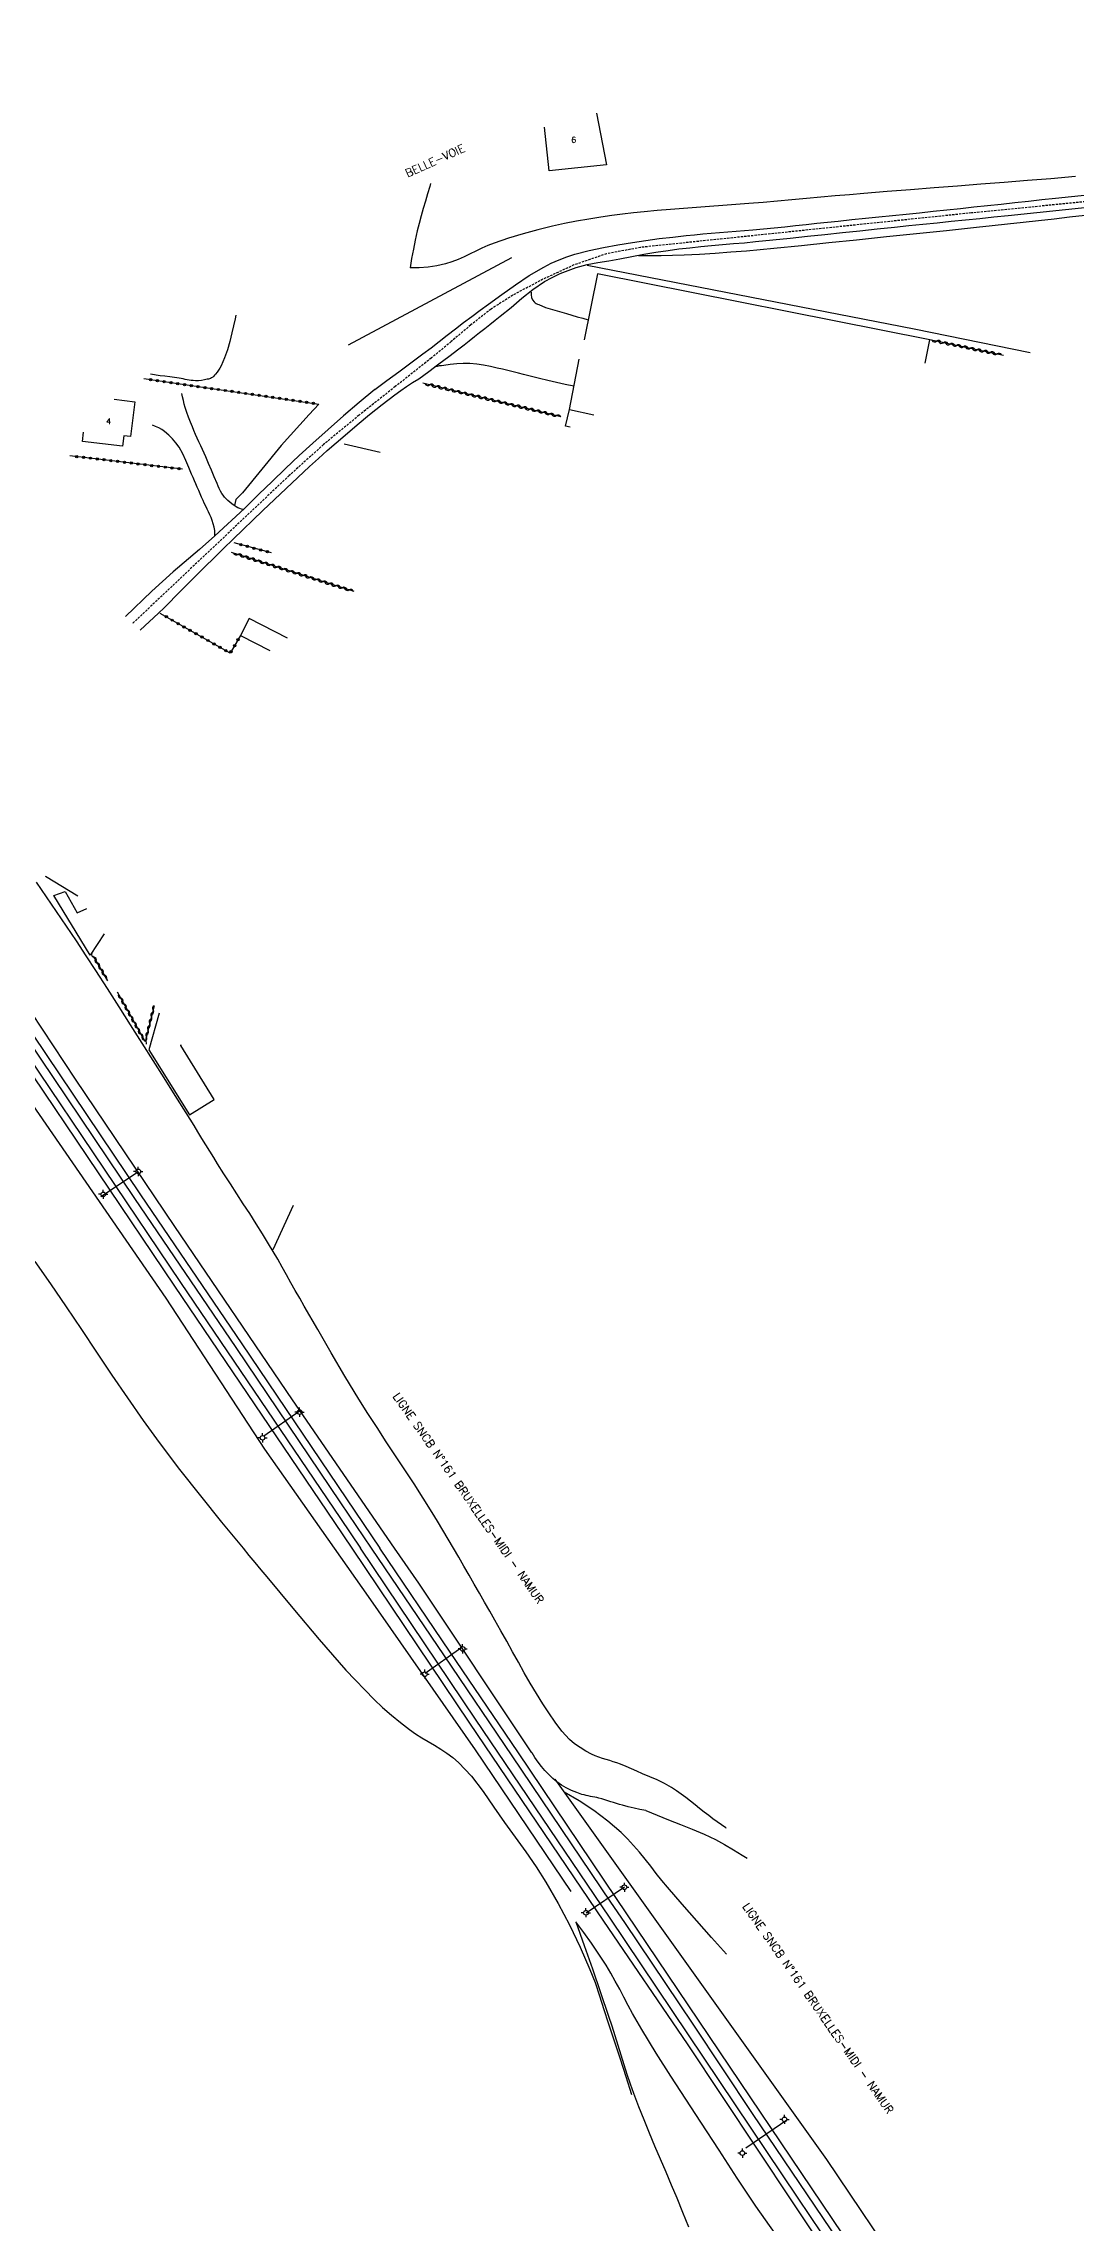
# Model space of a CAD drawing. Header units: millimetres. Extents: x 163000 to 164000, y 152000 to 153000.
# Drawn here: x 163362.8 to 163588.5, y 152523.6 to 153000 of the extents above; entities that cross this region are included whole.
import ezdxf
from ezdxf.enums import TextEntityAlignment as Align

# ---------------------------------------------------------------- set-up
doc = ezdxf.new("R2010")
doc.units = ezdxf.units.MM
doc.linetypes.add('DASHED', pattern=[0.75, 0.5, -0.25])
doc.layers.get('0').update_dxf_attribs({"linetype": 'CONTINUOUS'})
for name, color, linetype in [('W0001', 6, 'DASHED'), ('W0008', 7, 'CONTINUOUS'), ('W0017', 7, 'CONTINUOUS'), ('W0101', 7, 'CONTINUOUS'), ('W0104', 1, 'CONTINUOUS'), ('W0211', 2, 'CONTINUOUS'), ('W0214', 2, 'CONTINUOUS'), ('W0300', 7, 'CONTINUOUS'), ('W0310', 3, 'CONTINUOUS'), ('W0323', 7, 'CONTINUOUS'), ('W0330', 7, 'CONTINUOUS'), ('W0610', 7, 'CONTINUOUS'), ('W0611', 7, 'CONTINUOUS'), ('W0700', 7, 'CONTINUOUS'), ('W0989', 7, 'CONTINUOUS'), ('W0991', 7, 'CONTINUOUS')]:
    doc.layers.add(name, color=color, linetype=linetype)
doc.styles.get("Standard").update_dxf_attribs({"font": 'romans.shx', "width": 0.85})

# ---------------------------------------------------------------- blocks, each defined once
blk = doc.blocks.new('T610')
for p, q in [((-0.500001, 0), (-1.000002, 0)), ((0, 0.500001), (0, 1.000002)), ((0.500001, 0), (1.000002, 0)), ((0, -0.500001), (0, -1.000002))]:
    blk.add_line(p, q)
blk.add_ellipse((0, 0), major_axis=(-0.353554, 0.353554), ratio=1, start_param=3.926990817, end_param=10.2101761242)
blk = doc.blocks.new('t323o')
at = {"color": 0, "linetype": 'Continuous'}
for radius in [0.25, 0.15]:
    blk.add_circle((0, 0), radius, dxfattribs=at)
blk = doc.blocks.new('t310o')
at = {"color": 0, "linetype": 'Continuous'}
for centre, start, end in [((-0.5, 0.38), 216.8699, 323.1304), ((0.5, -0.37), 36.8699, 143.1303)]:
    blk.add_arc(centre, 0.625, start, end, dxfattribs=at)

msp = doc.modelspace()

# ---------------------------------------------------------------- linework, layer by layer
at = {"layer": 'W0001'}
msp.add_lwpolyline([(163972.45, 153000), (163967.89, 152999.56), (163907.17, 152994.63), (163897.56, 152993.85), (163827.63, 152988.39), (163739.76, 152980.03), (163663.07, 152972.52), (163565.78, 152962.97), (163493.39, 152955.43), (163485.94, 152954.04), (163478.8, 152951.59), (163472, 152948.46), (163465.43, 152944.98), (163460.67, 152941.95), (163456.22, 152938.47), (163451.93, 152934.82), (163447.62, 152931.25), (163439.72, 152925), (163431.8, 152918.74), (163424.01, 152912.31), (163416.51, 152905.54), (163382.28, 152873.22), (163382.28, 152873.22)], dxfattribs=at)
at = {"layer": 'W0008'}
for points in [[(163435.24, 152924.37), (163437.88, 152926.31), (163440.5, 152928.25), (163443.13, 152930.2), (163445.75, 152932.15), (163447.54, 152933.5), (163449.32, 152934.87), (163451.1, 152936.24), (163452.88, 152937.61), (163454.67, 152938.98), (163456.46, 152940.34), (163458.26, 152941.68), (163460.08, 152943), (163463.04, 152945.13), (163466, 152947.26), (163469.04, 152949.3), (163472.2, 152951.14), (163473.85, 152951.96), (163475.54, 152952.7), (163477.27, 152953.35), (163479.02, 152953.92), (163482.12, 152954.76), (163485.27, 152955.42), (163488.43, 152955.98), (163491.59, 152956.51), (163494.53, 152956.97), (163497.47, 152957.35), (163500.43, 152957.7), (163503.38, 152958.02), (163505.2, 152958.2), (163507.01, 152958.37), (163508.83, 152958.52), (163510.64, 152958.66), (163512.46, 152958.8), (163514.28, 152958.95), (163516.09, 152959.1), (163517.91, 152959.26), (163520.25, 152959.49), (163522.59, 152959.72), (163524.93, 152959.96), (163527.27, 152960.21), (163529.61, 152960.46), (163531.95, 152960.71), (163534.29, 152960.95), (163536.63, 152961.19), (163539.6, 152961.5), (163542.57, 152961.8), (163545.53, 152962.1), (163548.5, 152962.4), (163551.46, 152962.71), (163554.43, 152963.01), (163557.4, 152963.32), (163560.36, 152963.63), (163563.34, 152963.94), (163566.31, 152964.27), (163569.29, 152964.59), (163572.26, 152964.92), (163575.24, 152965.24), (163578.21, 152965.57), (163581.19, 152965.88), (163584.17, 152966.19), (163587.67, 152966.55), (163591.18, 152966.9)], [(163444.85, 152926.69), (163447.06, 152928.31), (163449.26, 152929.95), (163451.45, 152931.6), (163453.63, 152933.26), (163454.77, 152934.14), (163455.9, 152935.03), (163457.03, 152935.92), (163458.16, 152936.81), (163459.29, 152937.7), (163460.41, 152938.6), (163461.54, 152939.49), (163462.67, 152940.38), (163465.05, 152942.31), (163467.4, 152944.3), (163469.82, 152946.22), (163472.38, 152947.94), (163474.04, 152948.87), (163475.76, 152949.69), (163477.52, 152950.41), (163479.31, 152951.04), (163481.66, 152951.67), (163484.05, 152952.12), (163486.45, 152952.51), (163488.84, 152952.91), (163491.47, 152953.42), (163494.1, 152953.92), (163496.74, 152954.39), (163499.39, 152954.79), (163501.77, 152955.1), (163504.15, 152955.37), (163506.54, 152955.61), (163508.93, 152955.83), (163511.32, 152956.04), (163513.71, 152956.25), (163516.1, 152956.46), (163518.49, 152956.7), (163522.29, 152957.09), (163526.1, 152957.48), (163529.91, 152957.88), (163533.71, 152958.28), (163537.52, 152958.68), (163541.32, 152959.08), (163545.13, 152959.48), (163548.93, 152959.87), (163552.04, 152960.19), (163555.14, 152960.51), (163558.25, 152960.83), (163561.35, 152961.14), (163564.46, 152961.46), (163567.56, 152961.78), (163570.67, 152962.09), (163573.77, 152962.41), (163580.04, 152963.06), (163586.31, 152963.7), (163592.58, 152964.35)], [(163435.24, 152924.37), (163431.8, 152921.51), (163428.39, 152918.59), (163425.01, 152915.64), (163421.67, 152912.65), (163418.69, 152909.9), (163415.74, 152907.1), (163412.82, 152904.28), (163409.9, 152901.45), (163408.31, 152899.91), (163406.74, 152898.35), (163406.74, 152898.35), (163406.74, 152898.35), (163406.74, 152898.35), (163400.26, 152892.39), (163400.26, 152892.39), (163396.89, 152889.41), (163396.89, 152889.41), (163391.15, 152884.52), (163386.48, 152880.3), (163386.48, 152880.3), (163380.73, 152874.73), (163380.73, 152874.73), (163380.73, 152874.73)], [(163383.88, 152871.76), (163383.88, 152871.76), (163383.88, 152871.76), (163387.95, 152875.43), (163387.95, 152875.43), (163387.95, 152875.43), (163389.16, 152876.65), (163390.37, 152877.87), (163391.58, 152879.09), (163392.8, 152880.31), (163394.01, 152881.53), (163396.03, 152883.54), (163398.05, 152885.56), (163400.08, 152887.57), (163402.11, 152889.58), (163404.26, 152891.66), (163406.41, 152893.74), (163408.57, 152895.82), (163410.73, 152897.88), (163413.28, 152900.31), (163415.83, 152902.73), (163418.39, 152905.14), (163420.97, 152907.52), (163422.89, 152909.27), (163424.82, 152911), (163426.76, 152912.71), (163428.73, 152914.4), (163431.41, 152916.66), (163434.11, 152918.89), (163436.85, 152921.08), (163439.64, 152923.2), (163440.92, 152924.12), (163442.21, 152925), (163443.52, 152925.86), (163444.85, 152926.69)]]:
    msp.add_lwpolyline(points, dxfattribs=at)
at = {"layer": 'W0017'}
for points in [[(163469.41, 152945.63), (163469.43, 152945.07), (163469.55, 152944.51), (163469.77, 152944), (163470.08, 152943.52), (163470.3, 152943.31), (163470.57, 152943.15), (163470.84, 152943.03), (163471.11, 152942.92), (163472.59, 152942.32), (163474.11, 152941.84), (163475.65, 152941.4), (163477.17, 152940.96), (163478.35, 152940.61), (163479.54, 152940.27), (163480.72, 152939.94), (163481.91, 152939.63)], [(163478.78, 152925.06), (163476.89, 152925.47), (163475.01, 152925.88), (163473.12, 152926.31), (163471.24, 152926.75), (163470.09, 152927.04), (163468.94, 152927.33), (163467.8, 152927.63), (163466.65, 152927.94), (163465.5, 152928.24), (163464.35, 152928.53), (163463.2, 152928.8), (163462.04, 152929.06), (163460.55, 152929.37), (163459.05, 152929.68), (163457.54, 152929.92), (163456.01, 152930.06), (163454.58, 152930.06), (163453.17, 152929.96), (163451.75, 152929.81), (163450.35, 152929.64), (163449.85, 152929.57), (163449.35, 152929.5), (163448.85, 152929.41), (163448.36, 152929.32)], [(163400.73, 152903.82), (163400.12, 152905.27), (163399.5, 152906.72), (163398.88, 152908.16), (163398.26, 152909.61), (163397.89, 152910.43), (163397.52, 152911.25), (163397.15, 152912.07), (163396.78, 152912.89), (163396.41, 152913.71), (163396.04, 152914.54), (163395.68, 152915.36), (163395.34, 152916.2), (163394.92, 152917.24), (163394.51, 152918.29), (163394.12, 152919.34), (163393.78, 152920.41), (163393.56, 152921.18), (163393.36, 152921.95), (163393.19, 152922.73), (163393.05, 152923.51)], [(163400.26, 152892.39), (163400.26, 152892.39), (163400.21, 152893.52), (163400.08, 152894.28), (163399.9, 152895.02), (163399.69, 152895.68), (163399.44, 152896.34), (163399.16, 152896.97), (163398.86, 152897.6), (163398.55, 152898.22), (163398.25, 152898.84), (163397.94, 152899.47), (163397.66, 152900.1), (163397.34, 152900.82), (163397.03, 152901.54), (163396.72, 152902.26), (163396.41, 152902.98), (163396.1, 152903.7), (163395.79, 152904.42), (163395.48, 152905.14), (163395.16, 152905.85), (163394.53, 152907.33), (163393.92, 152908.83), (163393.24, 152910.31), (163392.42, 152911.72), (163391.73, 152912.67), (163390.98, 152913.56), (163390.15, 152914.4), (163389.24, 152915.15), (163388.63, 152915.58), (163387.98, 152915.96), (163387.29, 152916.28), (163386.59, 152916.53)], [(163406.46, 152898.09), (163406.08, 152898.21), (163405.69, 152898.35), (163405.3, 152898.52), (163404.92, 152898.72), (163404.44, 152899.02), (163403.97, 152899.35), (163403.53, 152899.72), (163403.1, 152900.1), (163402.74, 152900.45), (163402.39, 152900.83), (163402.07, 152901.22), (163401.77, 152901.64), (163401.46, 152902.15), (163401.18, 152902.69), (163400.94, 152903.25), (163400.73, 152903.82)]]:
    msp.add_lwpolyline(points, dxfattribs=at)
at = {"layer": 'W0101'}
for points in [[(163473.38, 152972.2), (163472.38, 152981.7)], [(163483.76, 152984.79), (163485.89, 152973.51), (163473.38, 152972.2)], [(163555.64, 152930.13), (163556.68, 152935.22), (163483.99, 152949.66), (163481.01, 152935.25)], [(163477.8, 152919.99), (163479.92, 152930.99)], [(163378.19, 152922.24), (163382.72, 152921.7), (163381.81, 152914.05)], [(163381.81, 152914.05), (163380.31, 152914.23), (163380.04, 152911.95), (163371.31, 152912.99), (163371.55, 152915.03)], [(163370.31, 152813.59), (163363.18, 152817.84), (163363.18, 152817.83)]]:
    msp.add_lwpolyline(points, dxfattribs=at)
at = {"layer": 'W0104'}
for points in [[(163478, 152916.13), (163476.98, 152916.36), (163477.8, 152919.99)], [(163477.8, 152919.99), (163483.15, 152918.79)], [(163416.14, 152869.98), (163407.76, 152874.29), (163405.86, 152870.58)], [(163405.86, 152870.58), (163412.28, 152867.27)], [(163376.03, 152805.37), (163372.99, 152800.65), (163365.05, 152813.73), (163367.47, 152814.61), (163370.15, 152809.95), (163372.22, 152810.84)], [(163388.1, 152788.02), (163385.82, 152779.96), (163394.71, 152765.77), (163400.1, 152769.09), (163392.84, 152780.91), (163392.9, 152781.12)]]:
    msp.add_lwpolyline(points, dxfattribs=at)
at = {"layer": 'W0211'}
for points in [[(163588.53, 152970.91), (163583.14, 152970.45), (163578.03, 152970.03), (163572.91, 152969.62), (163567.8, 152969.23), (163562.69, 152968.84), (163557.58, 152968.45), (163552.46, 152968.05), (163547.35, 152967.64), (163542.24, 152967.23), (163539.09, 152966.96), (163535.95, 152966.68), (163532.8, 152966.4), (163529.65, 152966.11), (163526.5, 152965.83), (163523.36, 152965.54), (163520.21, 152965.27), (163517.06, 152965), (163514.2, 152964.78), (163511.34, 152964.57), (163508.48, 152964.37), (163505.62, 152964.17), (163502.75, 152963.97), (163499.89, 152963.75), (163497.03, 152963.5), (163494.18, 152963.23), (163491.81, 152962.98), (163489.44, 152962.7), (163487.07, 152962.39), (163484.71, 152962.04), (163482.05, 152961.61), (163479.39, 152961.15), (163476.74, 152960.64), (163474.1, 152960.06), (163470.87, 152959.25), (163467.66, 152958.38), (163464.48, 152957.42), (163461.33, 152956.35), (163459.98, 152955.83), (163458.67, 152955.25), (163457.37, 152954.62), (163456.08, 152953.99), (163454.78, 152953.36), (163453.46, 152952.77), (163452.1, 152952.26), (163450.72, 152951.83), (163448.81, 152951.4), (163446.88, 152951.1), (163444.92, 152950.95), (163442.97, 152950.93)], [(163492.89, 152953.64), (163495.39, 152953.63), (163497.89, 152953.65), (163500.39, 152953.7), (163502.88, 152953.79), (163506.3, 152953.96), (163509.71, 152954.18), (163513.12, 152954.44), (163516.53, 152954.71), (163522.55, 152955.26), (163528.57, 152955.87), (163534.59, 152956.5), (163540.6, 152957.12), (163547.17, 152957.79), (163553.74, 152958.45), (163560.3, 152959.13), (163566.87, 152959.82), (163570.26, 152960.19), (163573.66, 152960.56), (163577.05, 152960.93), (163580.44, 152961.32), (163583.83, 152961.7), (163587.22, 152962.08), (163590.62, 152962.46)], [(163423, 152921.17), (163420.9, 152918.93), (163418.83, 152916.67), (163416.77, 152914.38), (163414.74, 152912.08), (163406.29, 152901.78), (163404.84, 152900.28), (163404.56, 152899.03)], [(163452.45, 152671), (163451.3, 152672.97), (163450.13, 152674.93), (163448.96, 152676.89), (163447.77, 152678.83), (163445.82, 152681.96), (163443.83, 152685.06), (163441.81, 152688.14), (163439.78, 152691.21), (163437.75, 152694.28), (163435.73, 152697.36), (163433.73, 152700.46), (163431.78, 152703.58), (163428.72, 152708.63), (163425.72, 152713.72), (163422.76, 152718.83), (163419.8, 152723.95), (163418.82, 152725.64), (163417.85, 152727.35), (163416.89, 152729.05), (163415.93, 152730.76), (163414.97, 152732.47), (163414, 152734.17), (163413.01, 152735.86), (163412.01, 152737.54), (163410.65, 152739.76), (163409.27, 152741.96), (163407.88, 152744.15), (163406.47, 152746.33), (163405.06, 152748.51), (163403.65, 152750.69), (163402.25, 152752.88), (163400.86, 152755.07), (163400, 152756.45), (163399.13, 152757.84), (163398.28, 152759.23), (163397.42, 152760.62), (163396.56, 152762.01), (163395.71, 152763.4), (163394.85, 152764.78), (163393.98, 152766.17), (163391.59, 152770), (163389.18, 152773.82), (163386.77, 152777.64), (163384.35, 152781.46), (163381.83, 152785.42), (163379.32, 152789.39), (163376.79, 152793.35), (163374.24, 152797.29), (163372.11, 152800.54), (163369.95, 152803.77), (163367.77, 152806.98), (163365.59, 152810.2), (163363.42, 152813.42), (163361.26, 152816.65)], [(163360.85, 152733.69), (163364.31, 152728.77), (163367.7, 152723.81), (163371.05, 152718.83), (163374.38, 152713.83), (163377.73, 152708.84), (163381.11, 152703.88), (163384.56, 152698.95), (163388.1, 152694.1), (163392.55, 152688.22), (163397.1, 152682.43), (163401.73, 152676.69), (163406.41, 152671)], [(163406.41, 152671), (163407.71, 152669.43), (163409.02, 152667.85), (163410.33, 152666.28), (163411.64, 152664.72), (163417.33, 152657.87), (163423.05, 152651.03), (163428.93, 152644.32), (163435.11, 152637.89), (163436.96, 152636.15), (163438.87, 152634.49), (163440.84, 152632.9), (163442.85, 152631.35), (163444.16, 152630.42), (163445.52, 152629.55), (163446.9, 152628.72), (163448.28, 152627.91), (163449.66, 152627.07), (163451.02, 152626.19), (163452.32, 152625.22), (163453.55, 152624.16), (163456.4, 152621.13), (163458.92, 152617.81), (163461.27, 152614.4), (163463.63, 152611.03), (163465.97, 152607.83), (163468.3, 152604.62), (163470.56, 152601.35), (163472.67, 152597.98), (163475.33, 152593.34), (163477.82, 152588.61), (163480.15, 152583.79), (163482.31, 152578.89), (163483.43, 152576.02), (163484.41, 152573.09), (163485.34, 152570.15), (163486.29, 152567.22), (163487.6, 152563.3), (163488.89, 152559.38), (163490.16, 152555.45), (163491.42, 152551.52)], [(163493.77, 152621.66), (163492.59, 152622.23), (163491.41, 152622.77), (163490.21, 152623.28), (163489, 152623.77), (163488.22, 152624.06), (163487.42, 152624.32), (163486.62, 152624.56), (163485.82, 152624.79), (163485.02, 152625.04), (163484.22, 152625.31), (163483.44, 152625.61), (163482.67, 152625.96), (163481.38, 152626.64), (163480.13, 152627.39), (163478.94, 152628.23), (163477.83, 152629.19), (163476.16, 152630.98), (163474.69, 152632.94), (163473.34, 152634.97), (163472.02, 152637), (163470.6, 152639.22), (163469.24, 152641.48), (163467.93, 152643.75), (163466.64, 152646.05), (163465.37, 152648.35), (163464.11, 152650.66), (163462.83, 152652.95), (163461.52, 152655.24), (163460.39, 152657.2), (163459.25, 152659.17), (163458.12, 152661.15), (163456.99, 152663.12), (163455.86, 152665.09), (163454.73, 152667.07), (163453.6, 152669.03), (163452.45, 152671)], [(163474.61, 152620.49), (163534.07, 152537.36)], [(163512.12, 152609.74), (163512, 152609.83), (163511.07, 152610.5), (163510.13, 152611.17), (163509.2, 152611.84), (163508.28, 152612.53), (163507.27, 152613.31), (163506.28, 152614.1), (163505.29, 152614.9), (163504.3, 152615.7), (163503.3, 152616.49), (163502.28, 152617.25), (163501.23, 152617.98), (163500.16, 152618.67), (163498.62, 152619.54), (163497.04, 152620.33), (163495.42, 152621.04), (163493.77, 152621.66)], [(163522.8, 152521.14), (163518.57, 152527.13), (163514.52, 152533.23), (163510.55, 152539.39), (163506.57, 152545.53), (163503.28, 152550.55), (163499.99, 152555.57), (163496.76, 152560.62), (163493.62, 152565.74), (163492.61, 152567.48), (163491.64, 152569.24), (163490.69, 152571.02), (163489.75, 152572.8), (163488.81, 152574.58), (163487.85, 152576.35), (163486.86, 152578.1), (163485.82, 152579.82), (163484.26, 152582.25), (163482.65, 152584.63), (163480.98, 152586.97), (163479.24, 152589.27)], [(163534.07, 152537.36), (163551.6, 152511.22), (163580.53, 152465.94), (163609.71, 152425.29), (163635.32, 152384.31), (163666.68, 152336.99), (163700.8, 152285.76), (163736.26, 152232.79), (163744.18, 152220.74)]]:
    msp.add_lwpolyline(points, dxfattribs=at)
at = {"layer": 'W0214'}
for points in [[(163439.58, 152671), (163417.24, 152703.47), (163391.46, 152741.32), (163369.79, 152773.54), (163350.43, 152802.71), (163333.35, 152827.79)], [(163426.41, 152671), (163411.18, 152692.69), (163389.58, 152725.66), (163358.98, 152770.07), (163331.19, 152811.93), (163324.95, 152821.85)], [(163478.19, 152595.95), (163457.3, 152626.92), (163433.84, 152660.42), (163426.41, 152671)], [(163469.62, 152626.27), (163444.85, 152663.34), (163439.58, 152671)], [(163494.5, 152613.61), (163493.22, 152613.87), (163491.95, 152614.16), (163490.68, 152614.46), (163489.42, 152614.78), (163488.77, 152614.97), (163488.12, 152615.16), (163487.48, 152615.36), (163486.84, 152615.57), (163486.2, 152615.77), (163485.56, 152615.98), (163484.91, 152616.17), (163484.26, 152616.35), (163483.8, 152616.46), (163483.34, 152616.56), (163482.87, 152616.65), (163482.41, 152616.73), (163481.94, 152616.82), (163481.48, 152616.93), (163481.02, 152617.04), (163480.56, 152617.18), (163479.4, 152617.59), (163478.25, 152618.05), (163477.13, 152618.59), (163476.06, 152619.21), (163475.08, 152619.9), (163474.15, 152620.67), (163473.29, 152621.5), (163472.46, 152622.36), (163471.68, 152623.28), (163470.95, 152624.24), (163470.27, 152625.24), (163469.65, 152626.27)], [(163512.17, 152582.22), (163508.93, 152585.86), (163505.7, 152589.52), (163502.48, 152593.19), (163499.28, 152596.87), (163498.02, 152598.37), (163496.8, 152599.9), (163495.59, 152601.44), (163494.38, 152602.97), (163493.14, 152604.5), (163491.86, 152605.99), (163490.51, 152607.43), (163489.1, 152608.8), (163486.19, 152611.3), (163483.14, 152613.62), (163479.94, 152615.74), (163476.63, 152617.66)], [(163494.5, 152613.61), (163495.76, 152613.13), (163497.02, 152612.64), (163498.27, 152612.14), (163499.52, 152611.63), (163502.11, 152610.6), (163504.7, 152609.57), (163507.27, 152608.49), (163509.79, 152607.29), (163511.77, 152606.22), (163513.7, 152605.06), (163515.61, 152603.86), (163516.68, 152603.19)], [(163479.24, 152589.29), (163481.07, 152584.15), (163482.87, 152579), (163484.64, 152573.84), (163486.39, 152568.67), (163487.08, 152566.57), (163487.74, 152564.46), (163488.4, 152562.34), (163489.05, 152560.23), (163489.7, 152558.11), (163490.38, 152556), (163491.08, 152553.9), (163491.83, 152551.81), (163492.92, 152548.92), (163494.06, 152546.05), (163495.24, 152543.19), (163496.45, 152540.34), (163497.67, 152537.5), (163498.89, 152534.67), (163500.1, 152531.82), (163501.29, 152528.97), (163502.58, 152525.81), (163503.83, 152522.63)]]:
    msp.add_lwpolyline(points, dxfattribs=at)
at = {"layer": 'W0300'}
msp.add_lwpolyline([(163429.48, 152934.16), (163465.24, 152953.21)], dxfattribs=at)
at = {"layer": 'W0310'}
for points in [[(163572.78, 152931.83), (163556.68, 152935.22)], [(163475.93, 152918.42), (163445.77, 152925.72)], [(163430.7, 152880.19), (163403.86, 152888.74)], [(163376.82, 152795.03), (163373.67, 152800.47)], [(163386.99, 152789.61), (163384.97, 152781.77), (163378.93, 152792.58)]]:
    msp.add_lwpolyline(points, dxfattribs=at)
at = {"layer": 'W0323'}
for points in [[(163384.71, 152926.73), (163422.97, 152921.17)], [(163393.18, 152906.92), (163368.56, 152909.88)], [(163412.63, 152888.67), (163404.48, 152890.8)], [(163405.86, 152870.58), (163403.62, 152866.71), (163388.31, 152875.41)]]:
    msp.add_lwpolyline(points, dxfattribs=at)
at = {"layer": 'W0330'}
for points in [[(163447.42, 152969.41), (163447.25, 152968.78), (163446.79, 152967.16), (163446.31, 152965.55), (163445.83, 152963.93), (163445.37, 152962.31), (163444.93, 152960.69), (163444.53, 152959.05), (163444.08, 152957.03), (163443.67, 152955.01), (163443.3, 152952.97), (163442.97, 152950.93)], [(163578.58, 152932.41), (163553.25, 152937.55), (163481.68, 152951.5)], [(163404.86, 152940.62), (163404.7, 152939.78), (163403.99, 152936.72), (163403.51, 152934.89), (163402.99, 152933.06), (163402.38, 152931.25), (163401.62, 152929.51), (163401.35, 152929.03), (163401.06, 152928.58), (163400.73, 152928.15), (163400.39, 152927.73), (163400.2, 152927.51), (163400, 152927.28), (163399.78, 152927.08), (163399.53, 152926.9), (163399.31, 152926.79), (163399.07, 152926.71), (163398.83, 152926.64), (163398.59, 152926.59), (163397.95, 152926.46), (163397.3, 152926.35), (163396.65, 152926.29), (163395.99, 152926.28), (163395.54, 152926.3), (163395.1, 152926.35), (163394.66, 152926.41), (163394.22, 152926.49), (163393.78, 152926.58), (163393.35, 152926.67), (163392.91, 152926.75), (163392.47, 152926.82), (163391.43, 152926.97), (163390.38, 152927.11), (163389.33, 152927.24), (163388.28, 152927.37)], [(163388.28, 152927.37), (163386.16, 152927.73)], [(163436.41, 152910.59), (163428.53, 152912.39)], [(163417.39, 152745.92), (163412.97, 152736.27)]]:
    msp.add_lwpolyline(points, dxfattribs=at)
at = {"layer": 'W0611'}
for points in [[(163383.54, 152753.33), (163375.34, 152747.8)], [(163418.88, 152701.02), (163410.94, 152695.53)], [(163454.07, 152649.17), (163446.26, 152643.57)], [(163489.84, 152596.86), (163481.5, 152591.19)], [(163525.57, 152546.05), (163516.38, 152539.79)]]:
    msp.add_lwpolyline(points, dxfattribs=at)
at = {"layer": 'W0700'}
for points in [[(163430.27, 152671), (163426.47, 152676.64), (163391.52, 152728.29), (163358.1, 152777.83), (163332.57, 152815.49), (163327.34, 152823.28)], [(163328.58, 152824.12), (163333.82, 152816.33), (163359.34, 152778.67), (163392.76, 152729.13), (163427.71, 152677.48), (163432.08, 152671)], [(163434.55, 152671), (163427.83, 152680.94), (163404.88, 152714.85), (163382.77, 152747.46), (163359.09, 152782.57), (163335.59, 152817.19), (163330.22, 152825.35)], [(163331.47, 152826.18), (163336.84, 152818.03), (163360.33, 152783.41), (163384.01, 152748.3), (163406.12, 152715.69), (163429.07, 152681.78), (163436.36, 152671)], [(163485.36, 152589.46), (163456.06, 152632.75), (163430.27, 152671)], [(163486.61, 152590.3), (163457.3, 152633.59), (163432.08, 152671)], [(163486.9, 152593.58), (163465.31, 152625.61), (163450.49, 152647.44), (163434.55, 152671)], [(163488.14, 152594.42), (163466.55, 152626.45), (163451.73, 152648.28), (163436.36, 152671)], [(163553.36, 152497.59), (163488.14, 152594.42)], [(163538.03, 152513.72), (163527.86, 152528.89), (163486.61, 152590.3)], [(163517.85, 152547.4), (163504.91, 152566.94), (163489.95, 152589.13), (163486.91, 152593.57)], [(163526.61, 152528.06), (163503.62, 152562.63), (163485.36, 152589.46)], [(163552.12, 152496.75), (163517.86, 152547.38)], [(163767.76, 152171), (163748.94, 152199.05), (163703.64, 152266.7), (163658.2, 152333.35), (163622.96, 152385.75), (163583.29, 152444.38), (163549.16, 152494.57), (163536.78, 152512.88), (163526.61, 152528.06)]]:
    msp.add_lwpolyline(points, dxfattribs=at)

# ---------------------------------------------------------------- block references
at = {"layer": 'W0310'}
for p, rotation in [((163558.15, 152934.91), 168.129023099367), ((163559.62, 152934.6), 168.129023099367), ((163561.09, 152934.29), 168.129023099367), ((163562.56, 152933.98), 168.129023099367), ((163564.02, 152933.68), 168.129023099367), ((163565.49, 152933.37), 168.129023099367), ((163566.96, 152933.06), 168.129023099367), ((163568.43, 152932.75), 168.129023099367), ((163569.9, 152932.44), 168.129023099367), ((163571.36, 152932.13), 168.129023099367), ((163447.23, 152925.37), 166.3902691058171), ((163448.69, 152925.02), 166.3902691058171), ((163450.15, 152924.66), 166.3902691058171), ((163451.6, 152924.31), 166.3902691058171), ((163453.06, 152923.96), 166.3902691058171), ((163454.52, 152923.6), 166.3902691058171), ((163455.98, 152923.25), 166.3902691058171), ((163457.43, 152922.9), 166.3902691058171), ((163458.89, 152922.55), 166.3902691058171), ((163460.35, 152922.19), 166.3902691058171), ((163461.81, 152921.84), 166.3902691058171), ((163463.27, 152921.49), 166.3902691058171), ((163464.72, 152921.13), 166.3902691058171), ((163466.18, 152920.78), 166.3902691058171), ((163467.64, 152920.43), 166.3902691058171), ((163469.1, 152920.08), 166.3902691058171), ((163470.56, 152919.72), 166.3902691058171), ((163472.01, 152919.37), 166.3902691058171), ((163473.47, 152919.02), 166.3902691058171), ((163474.93, 152918.66), 166.3902691058171), ((163405.29, 152888.29), 162.3231310330286), ((163406.71, 152887.83), 162.3231310330286), ((163408.14, 152887.38), 162.3231310330286), ((163409.57, 152886.92), 162.3231310330286), ((163411, 152886.46), 162.3231310330286), ((163412.43, 152886.01), 162.3231310330286), ((163413.86, 152885.55), 162.3231310330286), ((163415.29, 152885.1), 162.3231310330286), ((163416.72, 152884.64), 162.3231310330286), ((163418.15, 152884.19), 162.3231310330286), ((163419.58, 152883.73), 162.3231310330286), ((163421.01, 152883.28), 162.3231310330286), ((163422.44, 152882.82), 162.3231310330286), ((163423.86, 152882.37), 162.3231310330286), ((163425.29, 152881.91), 162.3231310330286), ((163426.72, 152881.45), 162.3231310330286), ((163428.15, 152881), 162.3231310330286), ((163429.58, 152880.54), 162.3231310330286), ((163373.81, 152800.22), 120.0685886297425), ((163374.57, 152798.92), 120.0685886297425), ((163375.32, 152797.62), 120.0685886297425), ((163376.07, 152796.32), 120.0685886297425), ((163379.66, 152791.27), 119.2067677933607), ((163380.39, 152789.96), 119.2067677933607), ((163381.13, 152788.65), 119.2067677933607), ((163381.86, 152787.34), 119.2067677933607), ((163382.59, 152786.03), 119.2067677933607), ((163383.32, 152784.72), 119.2067677933607), ((163385.62, 152784.3), 255.5828501074925), ((163386, 152785.76), 255.5828501074925), ((163386.37, 152787.21), 255.5828501074925), ((163386.74, 152788.66), 255.5828501074925), ((163384.05, 152783.41), 119.2067677933607), ((163384.79, 152782.1), 119.2067677933607), ((163385.25, 152782.85), 255.5828501074925)]:
    msp.add_blockref('t310o', p, dxfattribs=dict(at, rotation=rotation))
at = {"layer": 'W0323'}
for p, rotation in [((163386.19, 152926.51), 351.7351301452276), ((163387.68, 152926.3), 351.7351301452276), ((163389.16, 152926.08), 351.7351301452276), ((163390.65, 152925.87), 351.7351301452276), ((163392.13, 152925.65), 351.7351301452276), ((163393.62, 152925.43), 351.7351301452276), ((163395.1, 152925.22), 351.7351301452276), ((163396.58, 152925), 351.7351301452276), ((163398.07, 152924.79), 351.7351301452276), ((163399.55, 152924.57), 351.7351301452276), ((163401.04, 152924.36), 351.7351301452276), ((163402.52, 152924.14), 351.7351301452276), ((163404.01, 152923.93), 351.7351301452276), ((163405.49, 152923.71), 351.7351301452276), ((163406.97, 152923.49), 351.7351301452276), ((163408.46, 152923.28), 351.7351301452276), ((163409.94, 152923.06), 351.7351301452276), ((163411.43, 152922.85), 351.7351301452276), ((163412.91, 152922.63), 351.7351301452276), ((163414.4, 152922.42), 351.7351301452276), ((163415.88, 152922.2), 351.7351301452276), ((163417.37, 152921.98), 351.7351301452276), ((163418.85, 152921.77), 351.7351301452276), ((163420.33, 152921.55), 351.7351301452276), ((163421.82, 152921.34), 351.7351301452276), ((163370.05, 152909.7), 173.1402401980121), ((163371.54, 152909.53), 173.1402401980121), ((163373.03, 152909.35), 173.1402401980121), ((163374.52, 152909.17), 173.1402401980121), ((163376.01, 152908.99), 173.1402401980121), ((163377.5, 152908.81), 173.1402401980121), ((163378.99, 152908.63), 173.1402401980121), ((163380.48, 152908.45), 173.1402401980121), ((163381.97, 152908.27), 173.1402401980121), ((163383.45, 152908.09), 173.1402401980121), ((163384.94, 152907.91), 173.1402401980121), ((163386.43, 152907.73), 173.1402401980121), ((163387.92, 152907.55), 173.1402401980121), ((163389.41, 152907.38), 173.1402401980121), ((163390.9, 152907.2), 173.1402401980121), ((163392.39, 152907.02), 173.1402401980121), ((163405.93, 152890.42), 165.3167801250194), ((163407.38, 152890.04), 165.3167801250194), ((163408.83, 152889.66), 165.3167801250194), ((163410.29, 152889.28), 165.3167801250194), ((163411.74, 152888.9), 165.3167801250194), ((163389.61, 152874.67), 150.4022472265892), ((163390.91, 152873.92), 150.4022472265892), ((163392.22, 152873.18), 150.4022472265892), ((163393.52, 152872.44), 150.4022472265892), ((163394.83, 152871.7), 150.4022472265892), ((163396.13, 152870.96), 150.4022472265892), ((163397.44, 152870.22), 150.4022472265892), ((163398.74, 152869.48), 150.4022472265892), ((163400.04, 152868.74), 150.4022472265892), ((163401.35, 152868), 150.4022472265892), ((163402.65, 152867.26), 150.4022472265892), ((163403.81, 152867.04), 240.0120467185051), ((163404.56, 152868.34), 240.0120467185051), ((163405.31, 152869.64), 240.0120467185051)]:
    msp.add_blockref('t323o', p, dxfattribs=dict(at, rotation=rotation))
at = {"layer": 'W0610'}
for p in [(163383.49, 152753.38), (163375.83, 152748.38), (163418.78, 152700.76), (163410.68, 152695.14), (163454.46, 152648.98), (163446.16, 152643.44), (163489.84, 152596.86), (163481.42, 152591.29), (163524.87, 152546.1), (163515.65, 152538.73)]:
    msp.add_blockref('T610', p, dxfattribs=at)

# ---------------------------------------------------------------- texts
at = {"layer": 'W0989'}
for s, rotation, p in [('BELLE-VOIE', 24.4431, (163442.44, 152970.72)), ('LIGNE SNCB N°161 BRUXELLES-MIDI - NAMUR', 304.9665, (163439.1, 152704.21)), ('LIGNE SNCB N°161 BRUXELLES-MIDI - NAMUR', 304.9665, (163515.59, 152592.66))]:
    msp.add_text(s, height=1.75, rotation=rotation, dxfattribs=at).set_placement(p)
at = {"layer": 'W0991'}
for s, p in [('6', (163478.76, 152978.95)), ('4', (163377.02, 152917.43))]:
    msp.add_text(s, height=1.25, dxfattribs=at).set_placement(p, align=Align.MIDDLE_CENTER)

doc.saveas('drawing.dxf')
